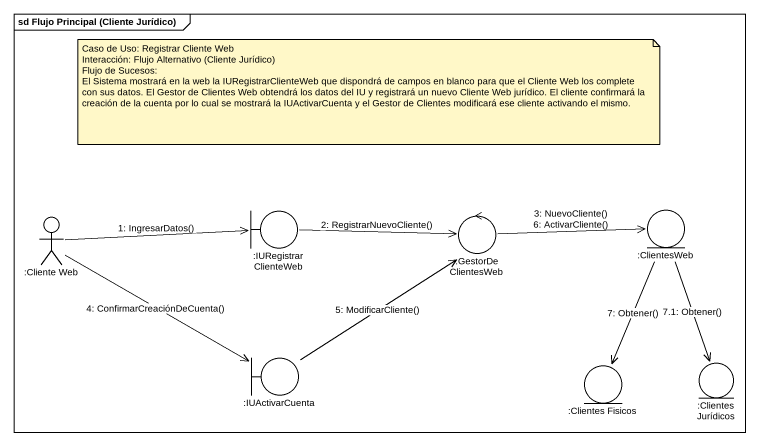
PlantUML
@startuml
mainframe sd Flujo Principal (Cliente Jurídico)
actor ":Cliente Web" as Cliente_Web
boundary ":IURegistrarClienteWeb" as IURegistrarClienteWeb
control ":GestorDeClientesWeb" as GestorDeClientesWeb
entity ":ClientesWeb" as ClientesWeb
boundary ":IUActivarCuenta" as IUActivarCuenta
entity ":Clientes Fisicos" as Clientes_Fisicos
entity ":Clientes Jurídicos" as Clientes_Jurídicos
Cliente_Web -right-> IURegistrarClienteWeb : 1: IngresarDatos()
IURegistrarClienteWeb -right-> GestorDeClientesWeb : 2: RegistrarNuevoCliente()
GestorDeClientesWeb -right-> ClientesWeb : 3: NuevoCliente()\n6: ActivarCliente()
Cliente_Web -right-> IUActivarCuenta : 4: ConfirmarCreaciónDeCuenta()
IUActivarCuenta -up-> GestorDeClientesWeb : 5: ModificarCliente()
ClientesWeb --> Clientes_Fisicos : 7: Obtener()
ClientesWeb --> Clientes_Jurídicos : 7.1: Obtener()
note as N1
  Caso de Uso: Registrar Cliente Web
  Interacción: Flujo Alternativo (Cliente Jurídico)
  Flujo de Sucesos:
  El Sistema mostrará en la web la IURegistrarClienteWeb que dispondrá de campos en blanco para que el Cliente Web los complete con sus datos. El Gestor de Clientes Web obtendrá los datos del IU y registrará un nuevo Cliente Web jurídico. El cliente confirmará la creación de la cuenta por lo cual se mostrará la IUActivarCuenta y el Gestor de Clientes modificará ese cliente activando el mismo.
end note
@enduml
